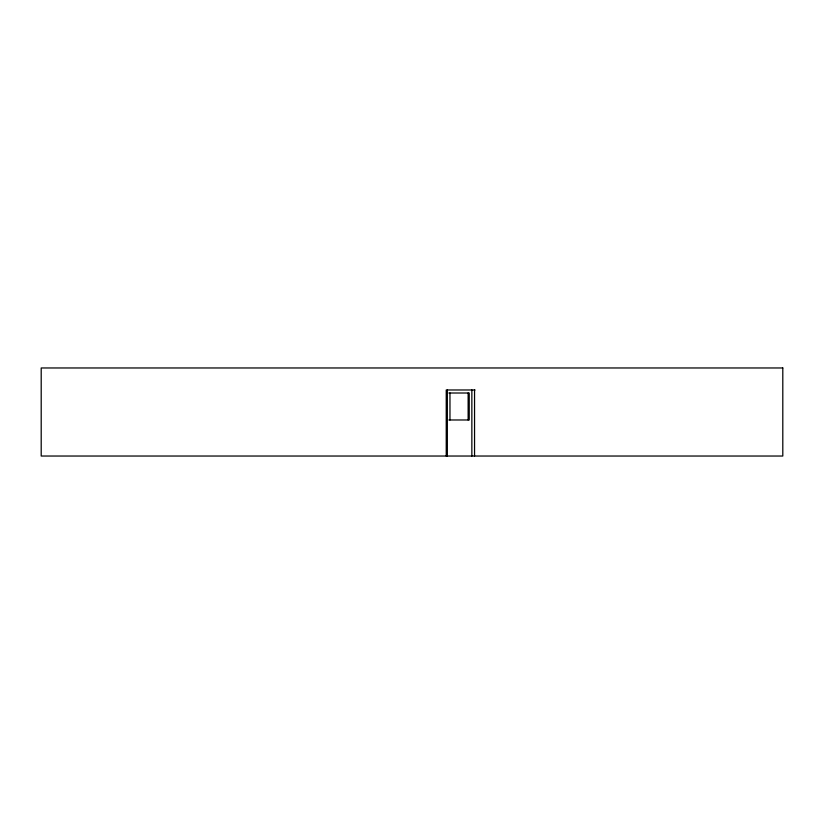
<?xml version="1.0" encoding="UTF-8"?>
<svg xmlns="http://www.w3.org/2000/svg" width="824" height="824" viewBox="0 0 824 824"><rect width="100%" height="100%" fill="white"/><g stroke="black" fill="none" stroke-linecap="round" stroke-linejoin="round"><path stroke-width="1.24" d="M475.026 389.979L446.237 389.979L446.237 456.033M448.864 393.007L469.237 393.007L469.237 419.983L448.864 419.983M474.552 389.979L474.552 456.033M471.853 389.979L471.853 456.033M468.135 393.007L468.135 419.983M449.966 393.007L449.966 419.983M447.339 389.979L447.339 456.033M782.8 367.968L41.2 367.968L41.2 456.033L782.8 456.033L782.8 367.968"/></g></svg>
